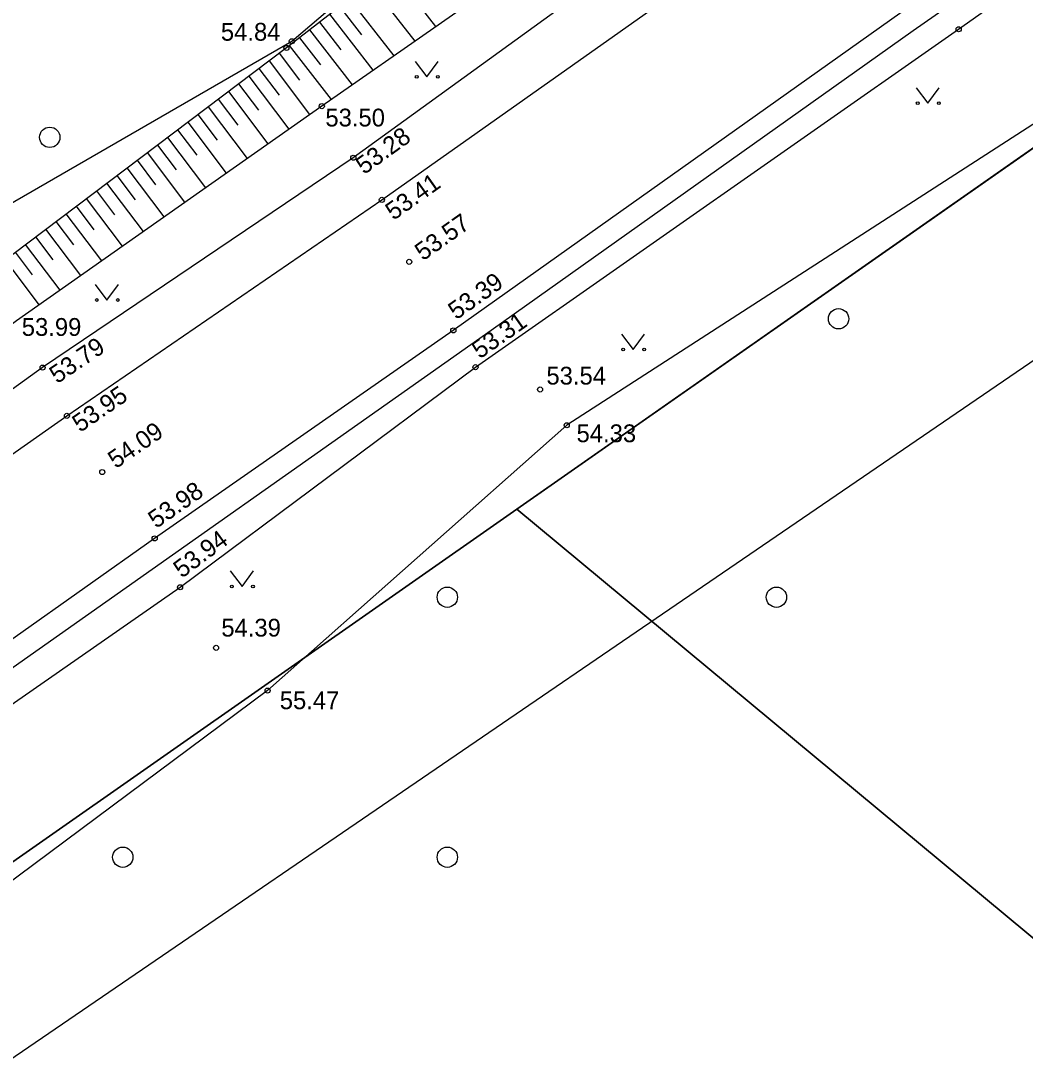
# Model space of a CAD drawing. Extents: x 642058 to 645301, y 6458176 to 6461004.
# Drawn here: x 643908.34 to 643947.82, y 6459086.54 to 6459127.61 of the extents above; entities that cross this region are included whole.
import ezdxf

# ---------------------------------------------------------------- set-up
doc = ezdxf.new("R2010")
doc.units = 0
for name, color, linetype in [('HALJASTUS', 7, 'Continuous'), ('KORGUS', 7, 'Continuous'), ('MOOTMPUNKT', 7, 'Continuous'), ('MOOTPIIR', 7, 'Continuous'), ('PIIR', 7, 'Continuous'), ('RELJEEF', 7, 'Continuous'), ('SITRASS', 7, 'Continuous'), ('TEE', 7, 'Continuous')]:
    doc.layers.add(name, color=color, linetype=linetype)

msp = doc.modelspace()

# ---------------------------------------------------------------- linework, layer by layer
at = {"layer": 'HALJASTUS'}
for p, q in [((643923.836, 6459126.015), (643924.299, 6459125.408)), ((643924.299, 6459125.408), (643924.745, 6459126.015)), ((643943.533, 6459124.976), (643943.997, 6459124.369)), ((643943.997, 6459124.369), (643944.442, 6459124.976)), ((643911.258, 6459117.237), (643911.721, 6459116.63)), ((643911.721, 6459116.63), (643912.167, 6459117.237)), ((643931.951, 6459115.293), (643932.414, 6459114.687)), ((643932.414, 6459114.687), (643932.86, 6459115.293)), ((643916.568, 6459105.973), (643917.031, 6459105.366)), ((643917.031, 6459105.366), (643917.477, 6459105.973))]:
    msp.add_line(p, q, dxfattribs=at)
for points in [[(643843.769, 6459077.316), (643843.872, 6459073.785), (643845.121, 6459072.629), (643853.962, 6459077.421), (643870.588, 6459090.692), (643890.853, 6459105.231), (643906.309, 6459119.5), (643918.988, 6459126.805), (643935.421, 6459140.825), (643950.118, 6459149.557), (643967.545, 6459160.626), (643983.196, 6459170.534), (643998.709, 6459181.478), (644011.689, 6459189.906), (644012.901, 6459194.748), (644012.901, 6459196.596)], [(643853.962, 6459077.421), (643870.588, 6459090.692), (643890.853, 6459105.231), (643906.309, 6459119.5), (643918.988, 6459126.805), (643935.421, 6459140.825), (643950.118, 6459149.557), (643967.545, 6459160.626), (643983.196, 6459170.534), (643998.709, 6459181.478), (644011.756, 6459190.04)], [(643997.293, 6459152.07), (643997.663, 6459157.205), (643979.005, 6459143.441), (643962.294, 6459133.161), (643951.367, 6459125.626), (643929.796, 6459111.702), (643918.037, 6459101.27), (643901.488, 6459088.963), (643880.439, 6459073.972), (643861.859, 6459062.643), (643845.485, 6459051.674), (643826.581, 6459038.694), (643820.926, 6459035.175), (643815.824, 6459030.8), (643820.039, 6459024.768)]]:
    msp.add_lwpolyline(points, dxfattribs=at)
for centre, radius in [((643923.898, 6459125.408), 0.055), ((643924.727, 6459125.408), 0.055), ((643943.596, 6459124.369), 0.055), ((643944.425, 6459124.369), 0.055), ((643909.469, 6459123.029), 0.4), ((643911.32, 6459116.63), 0.055), ((643912.149, 6459116.63), 0.055), ((643940.485, 6459115.891), 0.4), ((643932.013, 6459114.687), 0.055), ((643932.842, 6459114.687), 0.055), ((643916.63, 6459105.366), 0.055), ((643917.459, 6459105.366), 0.055), ((643925.101, 6459104.942), 0.4), ((643938.041, 6459104.942), 0.4), ((643912.342, 6459094.717), 0.4), ((643925.101, 6459094.717), 0.4)]:
    msp.add_circle(centre, radius, dxfattribs=at)
at = {"layer": 'KORGUS'}
for centre in [(643945.206, 6459127.279), (643918.776, 6459126.542), (643920.169, 6459124.255), (643921.406, 6459122.227), (643922.526, 6459120.568), (643923.605, 6459118.131), (643925.338, 6459115.433), (643909.19, 6459113.973), (643926.209, 6459113.99), (643928.747, 6459113.11), (643910.145, 6459112.076), (643929.796, 6459111.702), (643911.536, 6459109.862), (643913.595, 6459107.253), (643914.595, 6459105.331), (643916.01, 6459102.95), (643918.037, 6459101.27)]:
    msp.add_circle(centre, 0.1, dxfattribs=at)
at = {"layer": 'MOOTMPUNKT'}
msp.add_circle((643918.988, 6459126.805), 0.1, dxfattribs=at)
at = {"layer": 'MOOTPIIR'}
msp.add_lwpolyline([(643662.337, 6458902.457), (643712.271, 6458939.13), (643755.372, 6458895.759), (643777.058, 6458909.583), (643754.287, 6458930.998), (643736.939, 6458953.497), (643767.397, 6458976.983), (643804.978, 6459007.441), (643831.001, 6459034.819), (643878.71, 6459066.806), (643969.52, 6459128.882), (643990.393, 6459139.454), (644001.507, 6459137.827), (644020.211, 6459160.869), (644048.402, 6459186.621), (644140.838, 6459255.202), (644160.356, 6459254.389), (644192.071, 6459287.731), (644216.197, 6459302.911)], dxfattribs=at)
at = {"layer": 'PIIR'}
msp.add_lwpolyline([(643656.9, 6458899.63), (643722.88, 6458947.92), (643718.63, 6458952.16), (643800.07, 6459009.21), (643793.52, 6459014.42), (643827.31, 6459038.06), (643847.13, 6459051.93), (643867.91, 6459066.47), (643889.9, 6459081.86), (643927.84, 6459108.41), (643964.95, 6459134.38), (643993.52, 6459154.38), (644023.03, 6459175.03), (644190.9, 6459291.39), (644186.56, 6459318.64), (644157.96, 6459378.66), (644153.6, 6459299.18), (644034.36, 6459208.07), (644022.77, 6459217.59), (643809.18, 6459067.72), (643646.86, 6458953.41)], dxfattribs=at)
for points in [[(643964.95, 6459134.39), (643927.84, 6459108.41), (643971.27, 6459072.31), (643987.59, 6459115.72)], [(643927.84, 6459108.41), (643889.9, 6459081.86), (643954.73, 6459028.34), (643971.27, 6459072.31)]]:
    msp.add_lwpolyline(points, close=True, dxfattribs=at)
at = {"layer": 'RELJEEF'}
for p, q in [((643924.656, 6459127.383), (643922.853, 6459129.705)), ((643923.834, 6459126.81), (643922.063, 6459129.092)), ((643923.013, 6459126.237), (643921.273, 6459128.479)), ((643921.74, 6459127.062), (643920.878, 6459128.173)), ((643920.934, 6459126.469), (643920.088, 6459127.56)), ((643922.191, 6459125.665), (643920.483, 6459127.866)), ((643921.37, 6459125.092), (643919.693, 6459127.253)), ((643920.128, 6459125.876), (643919.298, 6459126.947)), ((643919.306, 6459125.275), (643918.505, 6459126.338)), ((643920.548, 6459124.519), (643918.903, 6459126.64)), ((643919.698, 6459123.924), (643918.106, 6459126.037)), ((643918.498, 6459124.686), (643917.706, 6459125.736)), ((643917.689, 6459124.097), (643916.908, 6459125.134)), ((643918.88, 6459123.349), (643917.307, 6459125.435)), ((643918.061, 6459122.773), (643916.509, 6459124.833)), ((643917.242, 6459122.198), (643915.71, 6459124.231)), ((643916.881, 6459123.509), (643916.109, 6459124.532)), ((643916.072, 6459122.92), (643915.311, 6459123.93)), ((643916.424, 6459121.623), (643914.912, 6459123.629)), ((643915.605, 6459121.047), (643914.113, 6459123.027)), ((643915.263, 6459122.331), (643914.512, 6459123.328)), ((643914.455, 6459121.743), (643913.714, 6459122.726)), ((643914.787, 6459120.472), (643913.314, 6459122.425)), ((643913.968, 6459119.897), (643912.516, 6459121.823)), ((643913.646, 6459121.154), (643912.915, 6459122.124)), ((643912.838, 6459120.565), (643912.117, 6459121.522)), ((643913.15, 6459119.321), (643911.717, 6459121.221)), ((643912.331, 6459118.746), (643910.919, 6459120.619)), ((643912.029, 6459119.977), (643911.318, 6459120.92)), ((643911.221, 6459119.388), (643910.52, 6459120.318)), ((643910.412, 6459118.8), (643909.721, 6459119.716)), ((643911.512, 6459118.17), (643910.12, 6459120.017)), ((643910.694, 6459117.595), (643909.322, 6459119.415)), ((643909.604, 6459118.211), (643908.923, 6459119.114)), ((643908.795, 6459117.622), (643908.124, 6459118.512)), ((643909.875, 6459117.02), (643908.523, 6459118.813)), ((643909.057, 6459116.444), (643907.725, 6459118.211))]:
    msp.add_line(p, q, dxfattribs=at)
for points in [[(644006.25, 6459185.006), (644005.15, 6459183.502), (643999.565, 6459179.73), (643983.725, 6459169.139), (643968.525, 6459158.68), (643952.451, 6459146.127), (643938.99, 6459137.375), (643920.169, 6459124.255), (643908.164, 6459115.817), (643891.55, 6459103.321), (643882.416, 6459097.161), (643870.638, 6459089.202), (643869.383, 6459088.846)], [(644006.25, 6459185.006), (644004.505, 6459184.607), (643998.711, 6459181.04), (643982.909, 6459170.297), (643967.521, 6459160.056), (643949.822, 6459149.291), (643936.363, 6459140.187), (643918.776, 6459126.542), (643906.72, 6459117.454), (643890.462, 6459105.095), (643881.573, 6459098.799), (643870.098, 6459089.951), (643869.383, 6459088.846)]]:
    msp.add_lwpolyline(points, dxfattribs=at)
at = {"layer": 'SITRASS'}
msp.add_lwpolyline([(644026.157, 6459184.842), (644016.606, 6459178.16), (644002.453, 6459168.295), (643990.728, 6459160.229), (643978.195, 6459151.474), (643964.012, 6459141.579), (643943.412, 6459127.216), (643926.83, 6459115.432), (643907.22, 6459101.609), (643882.033, 6459083.828), (643852.438, 6459063.228), (643847.358, 6459059.753)], dxfattribs=at)
at = {"layer": 'TEE'}
for points in [[(644030.572, 6459198.243), (644013.966, 6459187.936), (644000.604, 6459177.66), (643985.154, 6459167.092), (643969.48, 6459156.217), (643953.205, 6459144.987), (643940, 6459135.692), (643921.406, 6459122.227), (643909.19, 6459113.973), (643892.854, 6459102.189), (643872.389, 6459087.76), (643855.153, 6459075.547), (643838.441, 6459063.326), (643820.906, 6459050.599), (643808.741, 6459042.41), (643794.981, 6459032.736), (643781.758, 6459023.379), (643767.779, 6459013.708), (643754.16, 6459004.29), (643741.709, 6458995.729), (643726.123, 6458984.918), (643715.741, 6458977.466), (643698.005, 6458964.686)], [(643698.804, 6458963.743), (643716.535, 6458975.974), (643726.991, 6458983.46), (643742.569, 6458994.441), (643754.979, 6459003.299), (643768.532, 6459012.499), (643782.497, 6459022.463), (643795.509, 6459031.745), (643809.358, 6459041.582), (643821.431, 6459049.872), (643839.245, 6459062.298), (643855.954, 6459074.175), (643873.161, 6459086.06), (643893.882, 6459100.647), (643910.145, 6459112.076), (643922.526, 6459120.568), (643941.273, 6459133.824), (643954.222, 6459143.317), (643970.82, 6459154.219), (643986.343, 6459165.195), (644001.758, 6459176.328), (644015.409, 6459186.031), (644031.259, 6459197.191)], [(644034.774, 6459192.623), (644019.157, 6459181.036), (644005.366, 6459171.407), (643989.228, 6459160.188), (643974.168, 6459149.526), (643957.268, 6459138.042), (643944.201, 6459128.839), (643925.338, 6459115.433), (643913.595, 6459107.253), (643897.137, 6459095.611), (643876.395, 6459080.996), (643859.133, 6459068.925), (643842.728, 6459057.559), (643824.261, 6459044.493), (643812.663, 6459036.21), (643799.453, 6459026.987), (643785.926, 6459017.328), (643771.442, 6459007.284), (643759.149, 6458998.834), (643745.655, 6458989.599), (643730.5, 6458978.585), (643719.795, 6458970.843), (643702.196, 6458958.543)], [(643825.173, 6459043.359), (643843.546, 6459056.026), (643859.938, 6459067.346), (643877.103, 6459079.261), (643898.283, 6459093.987), (643914.595, 6459105.331), (643926.209, 6459113.99), (643945.206, 6459127.279), (643958.227, 6459136.478), (643975.135, 6459148.022), (643990.123, 6459158.906), (644006.246, 6459170.014), (644019.935, 6459180.01), (644035.742, 6459191.443)]]:
    msp.add_lwpolyline(points, dxfattribs=at)

# ---------------------------------------------------------------- texts
at = {"layer": 'KORGUS'}
for s, p in [('54.84', (643916.199, 6459126.828)), ('53.50', (643920.307, 6459123.455)), ('53.99', (643908.37, 6459115.22)), ('53.54', (643928.998, 6459113.305)), ('54.33', (643930.183, 6459111.038)), ('54.39', (643916.216, 6459103.394)), ('55.47', (643918.514, 6459100.538))]:
    msp.add_text(s, height=0.7, dxfattribs=at).set_placement(p)
for s, rotation, p in [('53.28', 35.9105, (643921.829, 6459121.541)), ('53.41', 35.2641, (643922.984, 6459119.741)), ('53.57', 35.2641, (643924.141, 6459118.148)), ('53.39', 35.4015, (643925.454, 6459115.829)), ('53.31', 34.974, (643926.378, 6459114.292)), ('53.79', 34.0458, (643909.761, 6459113.317)), ('53.95', 34.4458, (643910.663, 6459111.401)), ('54.09', 34.4458, (643912.067, 6459109.977)), ('53.98', 34.8605, (643913.653, 6459107.622)), ('53.94', 36.7069, (643914.664, 6459105.668))]:
    msp.add_text(s, height=0.7, rotation=rotation, dxfattribs=at).set_placement(p)

doc.saveas('drawing.dxf')
